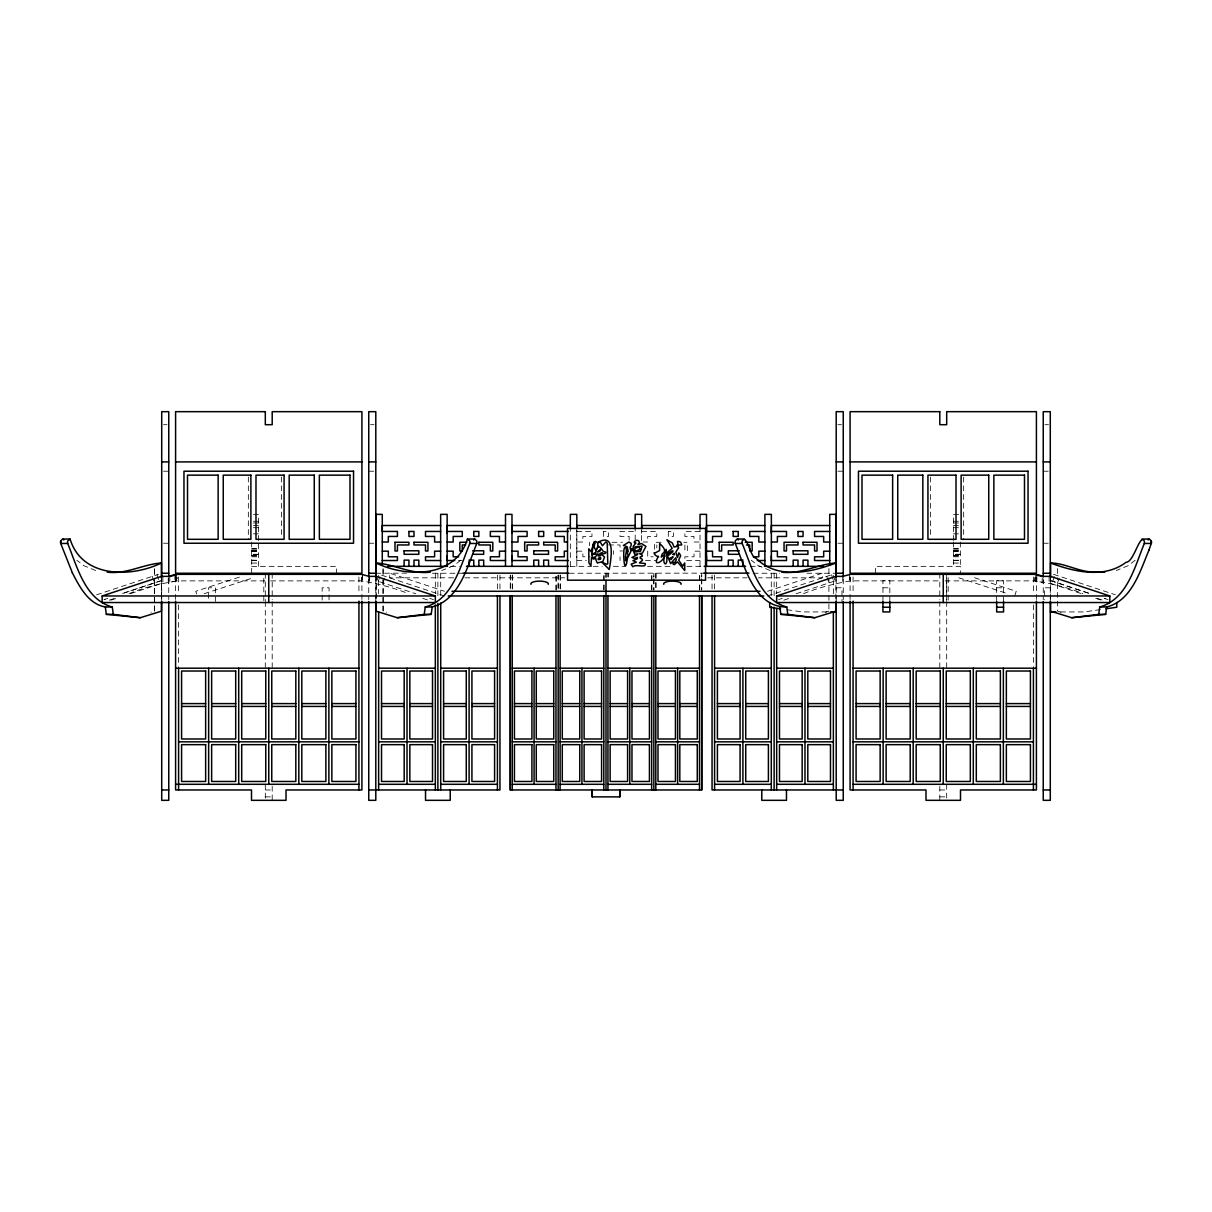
<?xml version="1.0" encoding="UTF-8"?>
<svg xmlns="http://www.w3.org/2000/svg" width="1212" height="1212" viewBox="0 0 1212 1212"><rect width="100%" height="100%" fill="white"/><g stroke="black" fill="none" stroke-linecap="round" stroke-linejoin="round"><path stroke-width="0.75" stroke-dasharray="5 3.75" d="M154.424 611.181L154.424 577.836L154.424 611.181L150.909 612.272M168.301 582.927L168.301 576.382L168.301 582.927L176.028 580.881L266.867 580.881M251.672 573.246L251.672 542.022M258.565 566.352L258.565 542.022M258.565 540.522L258.565 514.358L253.399 514.358M263.807 600.728L263.807 577.609M383.083 611.181L383.083 577.836L383.083 611.181L386.598 612.272M555.96 590.002L555.975 575.109M556.202 590.002L556.202 575.109M570.337 566.337L570.337 527.69M576.821 566.337L576.821 530.523M589.532 545.748L589.532 542.279M603.818 590.002L603.818 582.548M603.818 580.699L603.818 573.246M604.046 590.002L604.046 582.548M604.046 580.684L604.046 573.246M606 577.821L606 573.14M613.378 554.308L613.378 550.778M620.044 560.52L620.044 556.793M629.134 540.158L629.134 536.446L620.044 536.446L620.044 531.447L635.179 531.447M635.179 539.976L635.179 527.69M641.618 540.507L641.663 530.523M647.708 551.172L647.708 556.793L653.162 556.793M651.662 590.002L651.662 582.548M651.662 580.699L651.662 573.246M651.889 590.002L651.889 582.548M651.889 580.684L651.889 573.246M654.374 549.233L654.374 542.279L664.827 542.279M656.813 547.96L656.813 544.945M684.886 544.961L684.886 550.975L687.325 550.975L687.325 542.279L683.841 542.279M699.506 590.002L699.506 582.548M699.506 580.684L699.521 573.246M699.748 590.002L699.748 582.548M699.748 580.684L699.748 573.246M700.021 566.337L700.021 527.69M771.286 595.592L771.302 573.246M833.356 593.728L833.371 580.699M875.367 573.246L875.367 566.352L960.328 566.352L960.328 573.246M946.693 600.728L946.693 577.609M1034.487 577.609L1034.487 580.881C1050.925 583.593 1067.151 587.017 1082.907 593.622M1035.366 581.351L1035.366 574.791M1042.199 582.927L1042.199 576.367M1049.107 576.367L1049.107 582.927L1081.407 593.622M576.791 530.174L576.821 560.323M641.618 533.28L641.633 530.174M1014.717 595.971L1016.232 591.289L972.585 577.109M378.311 581.351L380.477 574.791M383.083 582.927L385.249 576.382M1052.789 581.336L1054.97 574.791M1057.576 582.927L1059.742 576.367M460.712 560.262L453.606 565.686L441.804 570.519M1135.205 560.262L1128.099 565.686L1116.297 570.519M129.093 593.622C144.849 587.017 161.09 583.593 177.513 580.881L177.513 577.609M803.586 593.622C818.918 587.502 834.583 583.623 850.521 580.881L941.36 580.881M96.566 594.804L158.439 574.337M109.353 600.152L114.731 598.364M110.853 600.152L116.231 598.364M130.593 593.622L162.893 582.927L162.893 576.382M767.529 591.289L822.372 573.14L822.372 577.821L758.409 577.821M767.529 595.971L832.932 574.337L835.098 580.881M778.528 599.607L782.27 598.364M796.208 593.744L836.204 580.518M783.846 600.152L789.224 598.364M239.415 577.109L195.768 591.289L197.298 595.971M204.267 593.698L253.156 577.821M825.402 612.272L828.917 611.181M1100.451 609.591L1084.104 611.939L1059.682 611.939M163.469 424.7L166.998 424.7M370.524 424.7L374.038 424.7M837.962 424.7L841.492 424.7M1045.002 424.7L1048.532 424.7M163.469 471.21L168.756 471.21M368.751 471.21L374.038 471.21M837.962 471.21L843.249 471.21M1043.244 471.21L1048.532 471.21M958.601 514.358L953.435 514.358L953.435 540.522M253.399 521.266L258.565 521.266M953.435 521.266L958.601 521.266M253.399 522.993L258.565 522.993M953.435 522.993L958.601 522.993M253.399 525.508L258.565 525.508M953.435 525.508L958.601 525.508M253.399 527.69L258.565 527.69M953.435 527.69L958.601 527.69M576.821 531.447L591.956 531.447L591.956 536.446L582.866 536.446L582.866 542.022L576.821 542.022M641.663 531.447L656.813 531.447L656.813 536.446L647.708 536.446L647.708 542.022L643.178 542.022M700.021 531.447L684.886 531.447L684.886 536.446L693.991 536.446L693.991 542.022L700.021 542.022M253.399 533.825L258.565 533.825M953.435 533.825L958.601 533.825M612.015 542.279L622.483 542.279M163.469 543.234L168.756 543.234M368.751 543.234L374.038 543.234M837.962 543.234L843.249 543.234M1043.244 543.234L1048.532 543.234M608.53 544.961L620.044 544.961L620.044 550.975L622.483 550.975M251.672 548.612L258.565 548.612M953.435 548.612L960.328 548.612M251.672 549.142L258.565 549.157M953.435 549.157L960.328 549.142M251.672 550.778L258.565 550.778M953.435 550.778L960.328 550.778M251.672 550.975L258.565 550.975M953.435 550.975L960.328 550.975M251.672 551.172L258.565 551.187M576.821 551.172L582.866 551.172L582.866 556.793L590.138 556.793M700.021 551.172L693.991 551.172L693.991 556.793L684.886 556.793L684.886 560.52L700.021 560.52M953.435 551.187L960.328 551.172M251.672 555.338L258.565 555.338M953.435 555.338L960.328 555.338M251.672 555.869L258.565 555.884M953.435 555.884L960.328 555.869M251.672 556.793L258.565 556.793M953.435 556.793L960.328 556.793M251.672 560.141L258.565 560.338M953.435 560.338L960.328 560.141M251.672 560.52L258.565 560.52M458.484 560.52L462.272 560.52M576.821 560.52L586.29 560.52M645.451 560.52L656.813 560.52M953.435 560.52L960.328 560.52M251.672 563.05L258.565 563.065M953.435 563.065L960.328 563.05M251.672 566.352L336.633 566.352L336.633 573.246M450.773 566.337L459.863 566.337M570.155 566.337L591.38 566.337M593.198 566.337L602.228 566.337M613.378 566.337L625.468 566.337M647.511 566.337L672.039 566.337M686.977 566.337L706.505 566.337M750.167 566.337L761.045 566.337M375.796 573.246L406.565 573.14M432.411 573.246L462.59 573.246M569.185 573.246L703.839 573.14M753.182 573.246L779.589 573.246M806.904 573.246L836.204 573.246M453.591 577.821L389.628 577.821L389.628 573.14L444.471 591.289M464.893 577.821L564.61 577.821M707.611 577.821L747.122 577.821M270.64 580.881L361.494 580.881C377.417 583.623 393.082 587.502 408.414 593.622M945.133 580.881L1035.972 580.881L1043.699 582.927L1043.699 576.367M836.204 587.79L841.992 587.79L841.992 601.591M882.942 587.79L889.835 587.79M996.658 587.79L1003.551 587.79M1050.289 587.79L1044.502 587.79L1044.502 599.864M826.811 611.939L802.389 611.939L786.043 609.591M265.307 789.966L272.2 789.966M939.8 789.966L946.693 789.966M265.307 796.875L272.2 796.875M939.8 796.875L946.693 796.875M1061.091 612.272L1057.576 611.181L1057.576 577.836M958.843 577.821L1007.733 593.698M1053.561 574.321L1115.434 594.804M1050.289 580.518L1090.285 593.744L1051.395 580.881M1097.269 598.364L1102.647 600.152M1095.769 598.364L1101.147 600.152M770.196 570.519L758.394 565.686L751.288 560.262M444.471 595.971L379.068 574.321L376.902 580.881L415.792 593.759M429.745 598.364L433.472 599.607M422.776 598.364L428.154 600.152M95.703 570.519L83.901 565.701L76.795 560.262M831.523 574.791L833.689 581.351M826.751 576.367L828.917 582.927M157.03 574.791L159.211 581.351M152.257 576.367L154.424 582.927M656.025 573.246L656.025 580.684M656.025 582.548L656.04 590.002M608.182 573.246L608.182 576.973M560.338 575.109L560.338 590.002M512.479 575.109L512.494 590.002M440.698 573.246L440.713 595.592M378.629 580.699L378.644 593.728M1057.576 568.564L1057.576 575.973M1050.607 576.367L1050.607 600.061M1050.289 578.836L1050.289 601.591M1043.244 578.897L1043.244 599.637M1036.866 574.791L1036.866 581.336M1036.411 576.973L1036.411 599.637M1035.972 577.609L1035.972 580.881M1033.412 576.973L1033.412 593.728M1033.412 604.894L1033.412 666.327M1003.551 601.591L1003.551 580.518L996.658 580.518L996.658 601.591M963.661 477.028L963.661 539.31M960.328 542.022L960.328 566.352M953.435 542.022L953.435 566.352M948.193 577.609L948.193 600.713M946.693 573.246L946.693 599.622M946.693 601.516L946.693 667.479M946.693 784.3L946.693 800.329M939.8 573.246L939.8 599.622M939.8 601.516L939.8 667.479M939.8 786.209L939.8 800.329M930.483 477.028L930.483 535.537M889.835 601.591L889.835 580.518L882.942 580.518L882.942 601.591M853.081 576.973L853.081 593.728M850.521 577.609L850.506 580.881M850.082 576.973L850.082 599.637M849.627 574.791L849.627 581.351M843.249 578.897L843.249 599.637M842.794 576.367L842.794 582.927M836.204 578.836L836.204 601.591M835.886 576.367L835.886 600.061M828.917 568.564L828.917 575.973M828.917 577.836L828.917 609.333M776.665 573.246L776.665 593.728M774.12 573.246L774.12 597.743M714.58 575.109L714.58 590.002M712.05 575.124L712.05 590.214M655.798 573.246L655.798 580.699M655.798 582.548L655.798 590.002M607.954 573.246L607.954 576.973M606 573.246L606 577.018M560.111 575.109L560.111 590.002M512.252 575.109L512.252 590.002M499.95 575.124L499.95 590.214M497.42 575.109L497.42 590.002M437.88 573.246L437.88 597.743M435.335 573.246L435.335 593.728M375.796 578.836L375.796 601.591M368.751 578.897L368.751 599.637M361.918 576.973L361.918 599.637M358.934 576.973L358.934 593.728M329.058 599.864L329.058 587.79L322.165 587.79L322.165 601.591M281.517 477.028L281.517 535.537M272.2 573.246L272.2 599.637M272.2 601.516L272.2 667.479M272.2 786.209L272.2 800.329M265.307 573.246L265.307 600.728M265.307 601.516L265.307 667.479M265.307 784.3L265.307 800.329M248.339 477.028L248.339 539.31M215.357 601.591L215.357 587.79L208.449 587.79L208.449 599.864M178.588 576.973L178.588 593.728M178.588 604.894L178.588 666.327M176.634 574.791L176.634 581.351M175.589 576.973L175.589 599.637M169.801 576.382L169.801 582.927M168.756 578.897L168.756 599.637M161.711 578.836L161.711 601.591M154.424 568.564L154.424 575.973L154.424 568.564M161.393 576.382L161.393 600.061L161.393 576.367M175.134 574.791L175.134 581.351L175.134 574.791M176.028 577.609L176.028 580.881L176.028 577.609M361.494 577.609L361.494 580.881L361.479 577.609M362.373 574.791L362.373 581.351L362.373 574.791M369.205 576.382L369.205 582.927L369.205 576.367M376.114 576.382L376.114 600.061L376.114 576.367M383.083 568.564L383.083 575.973L383.083 568.564M510.313 575.124L510.313 590.199L510.297 575.124M558.156 575.124L558.156 590.199L558.156 575.124M603.47 531.447L603.47 536.446L608.53 536.446L608.53 531.447L603.47 531.447M653.844 578.897L653.844 590.199L653.844 578.897M653.844 573.246L653.844 577.018L653.844 573.246M668.312 531.447L668.312 536.446L673.387 536.446L673.387 531.447L668.312 531.447M701.703 578.897L701.703 590.199L701.687 578.897M701.703 573.246L701.703 577.018L701.687 573.246M107.762 598.364L104.035 599.607L107.762 598.364M160.605 580.881L121.715 593.759L160.605 580.881M258.565 554.323L251.672 554.308L258.565 554.323M960.328 554.308L953.435 554.323L960.328 554.323M1107.965 599.607L1104.223 598.364L1107.965 599.592"/><path stroke-width="1.5" d="M102.172 595.971L102.172 602.531L435.335 602.531L435.335 595.971L376.114 576.382L369.205 576.382L361.479 574.321L176.028 574.337L168.301 576.367L161.393 576.382L102.172 595.971L435.335 595.971M161.393 601.925L161.393 611.181L140.259 617.726L106.323 614.348L105.308 606.97C88.324 604.015 79.492 586.638 72.326 572.761M161.393 577.836L161.393 563.004C143.289 564.141 126.018 574.609 107.156 572.14M268.761 602.531L268.761 574.337M375.796 564.459L375.796 514.358L382.28 514.358L382.28 531.447L397.43 531.447L397.43 536.446L388.325 536.446L388.325 542.022L382.28 542.022M376.114 601.925L376.114 611.181L397.248 617.726L431.199 614.348L432.199 606.985C459.53 599.516 467.332 566.549 476.786 543.461A3.484 2.469 90 0 0 476.725 540.946L474.952 539.037L467.408 539.067C455.667 578.018 406.732 577.882 376.114 563.004L376.114 577.836M382.28 564.883L382.28 525.508L440.653 525.508M404.096 566.337L404.096 560.126L408.929 560.126L408.929 566.337M414.004 566.337L414.004 560.126L418.837 560.126L418.837 566.337M440.638 566.337L440.653 514.358L447.137 514.358L447.137 566.337M468.938 566.337L468.938 561.686M473.771 566.337L473.771 560.126L468.938 560.126M478.846 566.337L478.846 560.126L483.679 560.126L483.679 566.337M505.495 566.337L505.495 514.358L511.979 514.358L511.979 566.337M510.313 789.966L510.313 595.865L510.297 789.966L701.703 789.966L701.703 595.865L701.703 789.966M533.78 566.337L533.78 560.126L538.628 560.126L538.628 566.337M543.688 566.337L543.688 560.126L548.536 560.126L548.536 566.337M555.975 789.966L555.96 595.592M570.337 528.644L570.337 514.358L576.821 514.358L576.821 528.644M592.198 796.875L592.198 789.966L592.198 796.875L619.802 796.875L619.802 789.966L619.802 796.875M603.818 789.966L603.803 595.592M606 595.971L606 580.396M635.179 528.644L635.179 514.358L641.663 514.358L641.663 528.644M651.677 789.966L651.662 595.592M699.521 789.966L699.506 595.592M700.021 528.644L700.021 514.358L706.52 514.358L706.505 566.337M728.321 566.337L728.321 560.126L733.154 560.126L733.154 566.337M738.229 566.337L738.229 560.126L743.062 560.126M743.062 566.337L743.062 561.686M764.878 566.337L764.878 514.358L771.362 514.358L771.362 566.337M771.302 789.966L771.271 606.757M793.163 566.337L793.163 560.141L797.996 560.141L797.996 566.337M797.996 542.279L797.996 544.961L786.497 544.961L786.497 550.975L784.058 550.975L784.058 542.279L797.996 542.279M803.071 566.337L803.071 560.141L807.919 560.141L807.919 566.337M829.72 564.883L829.72 514.358L836.204 514.358L836.204 564.459M833.371 789.966L833.341 612.348M447.077 533.28L447.137 525.508L505.495 525.508M511.934 533.28L511.979 525.508L570.337 525.508M576.806 528.614L576.821 525.508L635.179 525.508M641.648 528.614L641.663 525.508L700.021 525.508M706.46 533.28L706.505 525.508L764.878 525.508M771.317 533.28L771.362 525.508L829.72 525.508M378.629 789.966L378.659 612.348M440.698 789.966L440.729 603.031M397.248 617.726L424.23 614.348L425.23 606.985C452.561 599.516 460.363 566.549 469.817 543.461A3.484 2.469 90 0 0 469.756 540.946L467.408 539.067M1050.607 601.909L1050.607 611.181L1071.741 617.726L1098.708 614.348L1099.723 606.97C1127.054 599.516 1134.856 566.549 1144.31 543.461A3.484 2.469 -90 0 0 1144.249 540.946C1139.734 533.25 1133.871 562.474 1126.069 562.277C1104.177 578.897 1074.18 571.837 1050.607 563.004L1050.607 577.836M1071.726 617.726L1105.677 614.348L1106.692 606.97C1131.826 600.667 1140.053 571.11 1149.006 550.036M1148.991 550.036L1151.279 543.461A3.484 2.469 -90 0 0 1151.218 540.946L1149.43 539.037L1141.901 539.052M72.326 572.761L60.721 543.461A3.484 2.469 -90 0 1 60.782 540.946L62.569 539.037L70.099 539.067C81.84 578.018 130.79 577.882 161.393 563.004M473.695 539.976L474.377 539.067M1148.188 539.961L1148.87 539.067M835.886 577.836L835.886 563.004C810.934 572.609 777.089 579.76 756.091 558.247C750.107 557.656 747.198 533.598 742.244 540.946A3.484 2.469 -90 0 0 742.198 543.461C751.637 566.549 759.439 599.516 786.77 606.97L787.785 614.348L814.752 617.726L835.886 611.181L835.886 601.909M776.665 595.971L835.886 576.367L842.794 576.367L850.521 574.337L1035.972 574.337L1043.699 576.367L1050.607 576.367L1109.828 595.971L1109.828 602.531L776.665 602.531L776.665 595.971L1109.828 595.971M169.801 576.382L176.634 574.791M1105.905 608.803L1116.797 607.227L1116.797 602.531M430.351 572.14C411.489 574.609 394.233 564.156 376.114 563.004M1104.844 572.14L1093.497 572.003M161.711 461.908L168.756 461.908M175.589 461.908L361.918 461.908M368.751 461.908L375.796 461.908M836.204 461.908L843.249 461.908M850.082 461.908L1036.411 461.908M1043.244 461.908L1050.289 461.908M440.653 531.447L425.503 531.447L425.503 536.446L434.608 536.446L434.608 542.022L440.653 542.022M447.137 531.447L462.272 531.447L462.272 536.446L453.167 536.446L453.167 542.022L447.137 542.022M505.495 531.447L490.345 531.447L490.345 536.446L499.45 536.446L499.45 542.022L505.495 542.022M511.979 531.447L527.114 531.447L527.114 536.446L518.024 536.446L518.024 542.022L511.979 542.022M568.443 531.447L555.202 531.447L555.202 536.446L564.292 536.446L564.292 542.022L567.322 542.022M706.505 531.447L721.655 531.447L721.655 536.446L712.55 536.446L712.55 542.022L706.505 542.022M764.878 531.447L749.728 531.447L749.728 536.446L758.833 536.446L758.833 542.022L764.878 542.022M771.362 531.447L786.497 531.462L786.497 536.462L777.392 536.446L777.392 542.022L771.362 542.022M829.72 531.462L814.57 531.462L814.57 536.462L823.675 536.462L823.675 542.022L829.72 542.022M786.77 606.97C754.515 607.424 745.107 567.292 735.229 543.461A3.484 2.469 -90 0 1 735.275 540.946L737.047 539.037L744.592 539.067M466.802 542.279L459.833 542.279L459.833 550.975L462.272 550.975L462.272 544.945L465.56 544.945M745.198 542.279L752.167 542.279L752.167 550.975L749.728 550.975L749.728 544.961L746.44 544.961M140.274 617.726L113.292 614.348L112.277 606.985C84.946 599.516 77.159 566.549 67.705 543.461L60.736 543.461A3.484 2.469 90 0 1 60.782 540.946M469.817 543.461L476.786 543.461M735.229 543.461L742.198 543.461M1144.31 543.461L1151.279 543.461A3.484 2.469 90 0 0 1151.218 540.946M472.619 550.778L483.694 550.778L483.694 554.308L472.619 554.308M739.381 550.778L728.321 550.778L728.321 554.308L739.381 554.308M382.28 551.172L388.325 551.172L388.325 556.793L397.43 556.793L397.43 560.52L382.28 560.52M440.653 551.172L434.608 551.172L434.608 556.793L425.503 556.793L425.503 560.52L440.638 560.52M447.137 551.172L453.167 551.172L453.167 556.793L458.636 556.793M505.495 551.172L499.45 551.172L499.45 556.793L490.345 556.793L490.345 560.52L505.495 560.52M511.979 551.172L518.024 551.172L518.024 556.793L527.114 556.793L527.114 560.52L511.979 560.52M567.322 551.172L564.292 551.172L564.292 556.793L555.187 556.793L555.187 560.52L568.443 560.52M706.505 551.172L712.55 551.172L712.55 556.793L721.655 556.793L721.655 560.52L706.505 560.52M764.878 551.172L758.833 551.172L758.833 556.793L753.364 556.793M771.362 551.172L777.392 551.172L777.392 556.793L786.497 556.793L786.497 560.52L771.362 560.52M829.72 551.187L823.675 551.187L823.675 556.793L814.57 556.793L814.57 560.52L829.72 560.52M447.137 560.52L454.697 560.52M757.303 560.52L764.878 560.52M835.886 563.004C817.782 564.156 800.511 574.594 781.649 572.14M1050.607 563.004C1065.227 563.095 1078.574 571.882 1093.497 572.003M387.749 566.337L447.501 566.337M466.378 566.337L568.261 566.337M704.127 566.337L745.638 566.337M764.499 566.337L823.236 566.337M161.711 573.246L168.756 573.246M368.751 573.246L375.796 573.246M462.999 573.14L568.367 573.14M703.839 573.14L749.001 573.14M836.204 573.246L843.249 573.246M1043.244 573.246L1050.289 573.246M451.985 591.289L760.015 591.289M448.228 595.971L763.772 595.971M105.308 606.985L112.277 606.985M425.23 606.985L432.199 606.985M1099.723 606.97L1106.692 606.97M882.942 607.227L889.835 607.227M996.658 607.227L1003.551 607.227M830.568 611.939L836.204 611.939M1050.289 611.939L1055.925 611.939M106.323 614.348L113.292 614.348M424.23 614.348L431.199 614.348M779.801 606.97L780.816 614.348L787.785 614.348M1098.708 614.348L1105.677 614.348M814.752 617.726L780.816 614.348M175.589 668.191L358.934 668.191M378.705 668.191L435.335 668.191M440.774 668.191L497.42 668.191M512.252 668.191L555.914 668.191M560.111 668.191L603.773 668.191M607.954 668.191L651.617 668.191M655.798 668.191L699.46 668.191M714.58 668.191L771.226 668.191M776.665 668.191L833.311 668.191M853.081 668.191L1036.411 668.191M181.588 703.596L205.646 703.596M211.645 703.596L235.704 703.596M241.703 703.596L265.761 703.596M271.761 703.596L295.819 703.596M301.818 703.596L325.876 703.596M331.861 703.596L355.934 703.596M381.522 703.596L404.187 703.596M409.838 703.596L432.517 703.596M443.592 703.596L466.272 703.596M471.922 703.596L494.587 703.596M514.433 703.596L531.917 703.596M536.265 703.596L553.748 703.596M562.277 703.596L579.76 703.596M584.108 703.596L601.591 703.596M610.136 703.596L627.604 703.596M631.967 703.596L649.435 703.596M657.98 703.596L675.448 703.596M679.811 703.596L697.279 703.596M717.413 703.596L740.077 703.596M745.728 703.596L768.408 703.596M779.483 703.596L802.162 703.596M807.813 703.596L830.478 703.596M856.081 703.596L880.139 703.596M886.123 703.596L910.197 703.596M916.181 703.596L940.254 703.596M946.239 703.596L970.312 703.596M976.296 703.596L1000.37 703.596M1006.354 703.596L1030.427 703.596M181.588 706.429L205.646 706.429M211.645 706.429L235.704 706.429M241.703 706.429L265.761 706.429M271.761 706.429L295.819 706.429M301.818 706.429L325.876 706.429M331.861 706.429L355.934 706.429M381.522 706.429L404.187 706.429M409.838 706.429L432.517 706.429M443.592 706.429L466.272 706.429M471.922 706.429L494.587 706.429M514.433 706.429L531.917 706.429M536.265 706.429L553.748 706.429M562.277 706.429L579.76 706.429M584.108 706.429L601.591 706.429M610.136 706.429L627.604 706.429M631.967 706.429L649.435 706.429M657.98 706.429L675.448 706.429M679.811 706.429L697.279 706.429M717.413 706.429L740.077 706.429M745.728 706.429L768.408 706.429M779.483 706.429L802.162 706.429M807.813 706.429L830.478 706.429M856.081 706.429L880.139 706.429M886.123 706.429L910.197 706.429M916.181 706.429L940.254 706.429M946.239 706.429L970.312 706.429M976.296 706.429L1000.37 706.429M1006.354 706.429L1030.427 706.429M178.588 741.82L358.934 741.82M378.705 741.82L435.335 741.82M440.774 741.82L497.42 741.82M512.267 741.82L555.914 741.82M560.111 741.82L603.773 741.82M607.954 741.82L651.617 741.82M655.798 741.82L699.46 741.82M714.58 741.82L771.226 741.82M776.665 741.82L833.311 741.82M853.081 741.82L1033.412 741.82M175.589 784.3L358.934 784.3M378.705 784.3L435.335 784.3M440.774 784.3L497.42 784.3M512.267 784.316L555.914 784.316M560.111 784.316L603.773 784.3M607.954 784.3L651.617 784.3M655.798 784.3L699.46 784.3M714.58 784.3L771.226 784.3M776.665 784.3L833.311 784.3M853.081 784.3L1036.411 784.3M161.711 789.966L168.756 789.966M368.751 789.966L499.95 789.966L499.95 595.865M843.249 789.966L712.05 789.966L712.05 595.865M1043.244 789.966L1050.289 789.966M70.099 539.067L67.751 540.946A3.484 2.469 -90 0 0 67.705 543.461M780.589 608.803L769.696 607.227L769.696 602.531M1035.366 574.791L1042.199 576.367M737.623 539.067L738.305 539.961M63.13 539.067L63.812 539.976M771.302 555.869L771.362 560.323M706.46 555.869L706.505 560.323M511.934 555.869L511.979 560.323M447.077 555.869L447.137 560.323M1050.289 577.018L1050.289 411.671L1043.244 411.671L1043.244 577.018M1050.289 601.516L1050.289 800.329L1043.244 800.329L1043.244 601.516M1036.411 601.167L1036.411 789.966L960.495 789.966L960.495 800.329L925.998 800.329L925.998 789.966L850.082 789.966L850.082 601.167M1033.412 668.191L1033.412 789.966M1003.551 601.591L1003.551 611.939L996.658 611.939L996.658 601.591M1003.354 668.191L1003.354 784.3M973.297 668.191L973.297 784.3M943.254 574.337L943.254 602.531M943.254 668.191L943.254 784.3M913.197 668.191L913.197 784.3M889.835 601.591L889.835 611.939L882.942 611.939L882.942 601.591M883.139 668.191L883.139 784.3M853.081 601.167L853.081 789.966M843.249 577.018L843.249 411.671L836.204 411.671L836.204 576.973M843.249 601.516L843.249 800.329L836.204 800.329L836.204 601.167M804.98 668.191L804.98 784.3M786.467 789.966L786.467 800.329L761.787 800.329L761.787 789.966M776.665 608.621L776.665 789.966M774.12 607.167L774.12 789.966M742.911 668.191L742.911 784.3M714.58 595.592L714.58 789.966M677.629 668.191L677.629 784.3M655.798 595.592L655.798 789.966M653.844 595.865L653.844 789.966M629.785 668.191L629.785 784.3M607.954 595.592L607.954 789.966M606 595.865L606 789.966M581.942 668.191L581.942 784.3M560.111 595.592L560.111 789.966M558.156 595.865L558.156 789.966M534.083 668.191L534.083 784.316M512.252 595.592L512.267 789.966M497.42 595.592L497.42 789.966M469.089 668.191L469.089 784.3M450.228 789.966L450.228 800.329L425.533 800.329L425.533 789.966M437.88 603.394L437.88 789.966M435.335 604.894L435.335 789.966M407.02 668.191L407.02 784.3M375.796 576.973L375.796 411.671L368.751 411.671L368.751 577.018M375.796 601.167L375.796 800.329L368.751 800.329L368.751 601.516M361.918 601.167L361.918 789.966L286.017 789.966L286.017 800.329L251.505 800.329L251.505 789.966L175.589 789.966L175.589 601.167M358.934 601.167L358.934 789.966M328.876 668.191L328.876 784.3M298.819 668.191L298.819 784.3M268.761 668.191L268.761 784.3M238.703 668.191L238.703 784.3M208.646 668.191L208.646 784.3M178.588 668.191L178.588 789.966M168.756 577.018L168.756 411.671L161.711 411.671L161.711 577.018M168.756 601.516L168.756 800.329L161.711 800.329L161.711 601.516M530.992 584.32A8.772 2.712 0 0 1 539.613 581.124A8.772 2.712 0 0 1 548.248 584.32M663.767 584.32A8.772 2.712 0 0 1 672.387 581.124A8.772 2.712 0 0 1 681.008 584.32M394.991 542.279L394.991 550.975L397.43 550.975L397.43 544.945L408.929 544.961L408.929 542.279L394.991 542.279M404.096 550.778L404.096 554.308L418.837 554.308L418.837 550.778L404.096 550.778M408.929 531.447L408.929 536.446L414.004 536.446L414.004 531.447L408.929 531.447M414.004 542.279L414.004 544.961L425.503 544.961L425.503 550.975L427.942 550.975L427.942 542.279L414.004 542.279M473.771 531.447L473.771 536.446L478.846 536.446L478.846 531.447L473.771 531.447M478.846 542.279L478.846 544.961L490.345 544.961L490.345 550.975L492.784 550.975L492.784 542.279L478.846 542.279M524.675 542.279L524.675 550.975L527.114 550.975L527.114 544.945L538.628 544.961L538.628 542.279L524.675 542.279M533.78 550.778L533.78 554.308L548.536 554.308L548.536 550.778L533.78 550.778M538.628 531.447L538.628 536.446L543.688 536.446L543.688 531.447L538.628 531.447M543.688 542.279L543.688 544.961L555.202 544.961L555.187 550.975L557.626 550.975L557.626 542.279L543.688 542.279M719.216 542.279L719.216 550.975L721.655 550.975L721.655 544.945L733.154 544.961L733.154 542.279L719.216 542.279M733.154 531.447L733.154 536.446L738.229 536.446L738.229 531.447L733.154 531.447M793.163 550.778L793.163 554.308L807.919 554.308L807.919 550.778L793.163 550.778M797.996 531.462L797.996 536.462L803.071 536.462L803.071 531.462L797.996 531.462M803.071 542.279L803.071 544.961L814.57 544.961L814.57 550.975L817.009 550.975L817.009 542.279L803.071 542.279M626.574 563.11C624.119 574.155 622.771 549.915 624.513 547.824L626.059 547.824L626.407 550.521L628.255 551.793L627.21 546.748L623.407 545.461L628.967 541.991L631.134 543.37A4.606 4.606 0 0 1 630.013 547.385L630.725 550.384L631.679 548.536L631.937 549.309L627.574 557.975L626.574 563.11M595.925 550.263L595.88 552.278L591.835 554.445L592.41 557.793L595.077 557.005L598.046 553.899L591.835 554.581L593.289 544.082L595.077 542.961C592.032 549.475 598.395 553.414 597.774 543.097L600.076 541.749L602.44 545.733L605.879 541.885L607.227 542.991L607.773 563.762L606.818 564.307L601.97 562.277L609.257 569.428C611.227 557.99 615.832 532.007 597.501 542.552L595.35 541.34L594.001 542.022L591.153 551.748L588.79 548.778L588.896 562.838L590.895 566.065L591.562 557.687L593.592 559.126L595.759 558.096C595.547 559.323 597.38 564.686 598.183 562.686L602.773 561.762L604.5 557.035L601.97 554.748L598.183 556.066L601.152 552.823C607.454 552.611 591.653 556.459 605.333 553.369L605.879 552.142C601.94 551.566 602.985 550.127 600.485 547.824L598.592 546.279L595.925 550.263M625.528 556.672L625.589 560.792L628.301 554.99L626.271 551.339L625.528 556.672M634.785 549.854L634.921 552.005L640.587 551.202L642.102 546.097L634.921 546.885L634.785 548.369L638.542 547.036L640.587 548.975L636.133 551.202L634.785 549.854M633.164 550.521L634.785 554.445L637.618 553.763L637.618 554.581L631.937 557.444L634.27 558.353L637.482 557.414L637.345 558.762L632.922 560.656L636.406 562.141L631.164 564.171L632.755 566.731C636.164 563.671 646.42 568.686 645.238 563.519L639.375 562.944L642.405 560.308A1.954 1.954 0 0 0 641.633 558.793L640.315 558.353L640.178 556.869L642.072 556.475L642.345 555.247L639.375 553.505L642.345 553.233L645.951 546.445L641.527 543.506L637.891 544.582L639.375 542.628C638.8 537.143 630.634 543.158 635.997 542.961L633.255 546.233L633.164 550.521M678.538 547.794L675.826 552.142L677.447 557.55C679.084 554.763 677.705 549.672 680.689 555.793L678.675 560.111L682.75 566.095L684.719 562.944L684.75 570.519L677.447 561.868L674.236 564.701C671.933 564.019 672.902 561.883 674.751 562.55L676.372 559.838L675.705 557.823L670.6 563.656L667.57 555.96C680.917 546.445 665.297 551.793 666.918 558.626C666.873 568.837 661.6 562.232 664.888 555.657C662.1 563.459 651.814 566.383 658.555 556.338C656.389 557.641 651.829 551.278 655.344 552.854L659.631 550.521L659.631 543.643C662.54 545.976 667.615 551.218 662.191 553.899L661.252 557.141L664.888 554.172L666.115 549.309L666.858 555.051L667.994 551.748L672.19 548.369L666.918 539.719L672.372 542.991L674.084 547.021L677.993 546.203L678.538 547.794M600.879 549.309L599.667 551.475L597.365 551.884L600.879 549.309M600.485 559.035C594.183 561.883 602.106 553.732 600.485 559.035M672.857 557.005L671.175 559.535L669.494 558.353L672.857 557.005M674.084 553.369L672.721 554.445L674.478 554.854L674.084 553.369M676.917 545.4L681.78 544.855L680.659 542.158C673.902 539.31 680.447 544.552 676.917 545.4M265.307 411.671L175.589 411.671L175.589 573.246L361.918 573.246L361.918 411.671L272.2 411.671L272.2 424.7L265.307 424.7L265.307 411.671M939.8 411.671L850.082 411.671L850.082 573.246L1036.411 573.246L1036.411 411.671L946.693 411.671L946.693 424.7L939.8 424.7L939.8 411.671M353.54 471.21L183.966 471.21L183.966 543.234L353.54 543.234L353.54 471.21M1028.034 471.21L858.46 471.21L858.46 543.234L1028.034 543.234L1028.034 471.21M218.145 475.149L187.512 475.149L187.512 539.31L218.145 539.31L218.145 475.149M250.884 475.149L223.25 475.149L223.25 539.31L250.884 539.31L250.884 475.149M284.078 475.149L255.99 475.149L255.99 539.31L284.078 539.31L284.078 475.149M314.256 475.149L289.183 475.149L289.183 539.31L314.256 539.31L314.256 475.149M349.995 475.149L319.362 475.149L319.362 539.31L349.995 539.31L349.995 475.149M892.638 475.149L862.005 475.149L862.005 539.31L892.638 539.31L892.638 475.149M922.832 475.149L897.744 475.149L897.744 539.31L922.832 539.31L922.832 475.149M956.01 475.149L927.937 475.149L927.937 539.31L956.01 539.31L956.01 475.149M988.75 475.149L961.116 475.149L961.116 539.31L988.75 539.31L988.75 475.149M1024.488 475.149L993.855 475.149L993.855 539.31L1024.488 539.31L1024.488 475.149M705.566 528.432L567.534 528.432L567.534 580.184L705.566 580.184L705.566 528.432M205.646 671.024L181.588 671.024L181.588 738.987L205.646 738.987L205.646 671.024M235.704 671.024L211.645 671.024L211.645 738.987L235.704 738.987L235.704 671.024M265.761 671.024L241.703 671.024L241.703 738.987L265.761 738.987L265.761 671.024M295.819 671.024L271.761 671.024L271.761 738.987L295.819 738.987L295.819 671.024M325.876 671.024L301.818 671.024L301.818 738.987L325.876 738.987L325.876 671.024M355.934 671.024L331.861 671.024L331.861 738.987L355.934 738.987L355.934 671.024M404.187 671.024L381.522 671.024L381.522 738.987L404.187 738.987L404.187 671.024M432.517 671.024L409.838 671.024L409.838 738.987L432.517 738.987L432.517 671.024M466.272 671.024L443.592 671.024L443.592 738.987L466.272 738.987L466.272 671.024M494.587 671.024L471.922 671.024L471.922 738.987L494.587 738.987L494.587 671.024M531.917 671.024L514.433 671.024L514.433 739.002L531.917 738.987L531.917 671.024M553.748 671.024L536.265 671.024L536.265 738.987L553.748 738.987L553.748 671.024M579.76 671.024L562.277 671.024L562.277 738.987L579.76 738.987L579.76 671.024M601.591 671.024L584.108 671.024L584.108 738.987L601.591 738.987L601.591 671.024M627.604 671.024L610.136 671.024L610.136 738.987L627.604 738.987L627.604 671.024M649.435 671.024L631.967 671.024L631.967 738.987L649.435 738.987L649.435 671.024M675.448 671.024L657.98 671.024L657.98 738.987L675.448 738.987L675.448 671.024M697.279 671.024L679.811 671.024L679.811 738.987L697.279 738.987L697.279 671.024M740.077 671.024L717.413 671.024L717.413 738.987L740.077 738.987L740.077 671.024M768.408 671.024L745.728 671.024L745.728 738.987L768.408 738.987L768.408 671.024M802.162 671.024L779.483 671.024L779.483 738.987L802.162 738.987L802.162 671.024M830.478 671.024L807.813 671.024L807.813 738.987L830.478 738.987L830.478 671.024M880.139 671.024L856.081 671.024L856.081 738.987L880.139 738.987L880.139 671.024M910.197 671.024L886.123 671.024L886.123 738.987L910.197 738.987L910.197 671.024M940.254 671.024L916.181 671.024L916.181 738.987L940.254 738.987L940.254 671.024M970.312 671.024L946.239 671.024L946.239 738.987L970.312 738.987L970.312 671.024M1000.37 671.024L976.296 671.024L976.296 738.987L1000.37 738.987L1000.37 671.024M1030.427 671.024L1006.354 671.024L1006.354 738.987L1030.427 738.987L1030.427 671.024M205.646 744.653L181.588 744.653L181.588 781.482L205.646 781.482L205.646 744.653M235.704 744.653L211.645 744.653L211.645 781.482L235.704 781.482L235.704 744.653M265.761 744.653L241.703 744.653L241.703 781.482L265.761 781.482L265.761 744.653M295.819 744.653L271.761 744.653L271.761 781.482L295.819 781.482L295.819 744.653M325.876 744.653L301.818 744.653L301.818 781.482L325.876 781.482L325.876 744.653M355.934 744.653L331.861 744.653L331.861 781.482L355.934 781.482L355.934 744.653M404.187 744.653L381.522 744.653L381.522 781.482L404.187 781.482L404.187 744.653M432.517 744.653L409.838 744.653L409.838 781.482L432.517 781.482L432.517 744.653M466.272 744.653L443.592 744.653L443.592 781.482L466.272 781.482L466.272 744.653M494.587 744.653L471.922 744.653L471.922 781.482L494.587 781.482L494.587 744.653M531.917 744.653L514.433 744.653L514.433 781.482L531.917 781.482L531.917 744.653M553.748 744.653L536.265 744.653L536.265 781.482L553.748 781.482L553.748 744.653M579.76 744.653L562.277 744.653L562.277 781.482L579.76 781.482L579.76 744.653M601.591 744.653L584.108 744.653L584.108 781.482L601.591 781.482L601.591 744.653M627.604 744.653L610.136 744.653L610.136 781.482L627.604 781.482L627.604 744.653M649.435 744.653L631.967 744.653L631.967 781.482L649.435 781.482L649.435 744.653M675.448 744.653L657.98 744.653L657.98 781.482L675.448 781.482L675.448 744.653M697.279 744.653L679.811 744.653L679.811 781.482L697.279 781.482L697.279 744.653M740.077 744.653L717.413 744.653L717.413 781.482L740.077 781.482L740.077 744.653M768.408 744.653L745.728 744.653L745.728 781.482L768.408 781.482L768.408 744.653M802.162 744.653L779.483 744.653L779.483 781.482L802.162 781.482L802.162 744.653M830.478 744.653L807.813 744.653L807.813 781.482L830.478 781.482L830.478 744.653M880.139 744.653L856.081 744.653L856.081 781.482L880.139 781.482L880.139 744.653M910.197 744.653L886.123 744.653L886.123 781.482L910.197 781.482L910.197 744.653M940.254 744.653L916.181 744.653L916.181 781.482L940.254 781.482L940.254 744.653M970.312 744.653L946.239 744.653L946.239 781.482L970.312 781.482L970.312 744.653M1000.37 744.653L976.296 744.653L976.296 781.482L1000.37 781.482L1000.37 744.653M1030.427 744.653L1006.354 744.653L1006.354 781.482L1030.427 781.482L1030.427 744.653"/></g></svg>
